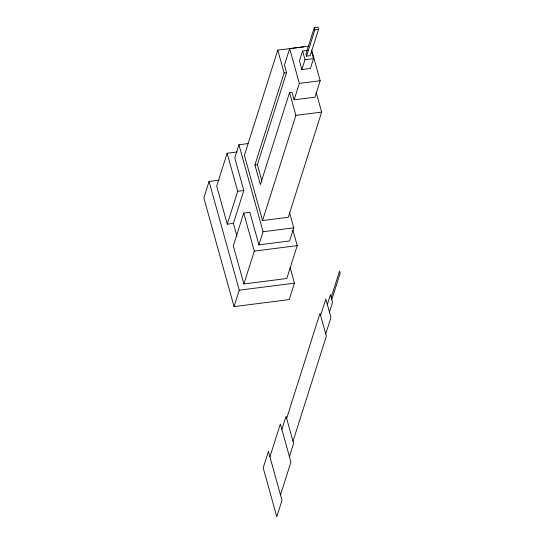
<?xml version="1.0" encoding="UTF-8"?>
<svg xmlns="http://www.w3.org/2000/svg" width="544" height="544" viewBox="0 0 544 544"><rect width="100%" height="100%" fill="white"/><g stroke="black" fill="none" stroke-linecap="round" stroke-linejoin="round"><path stroke-width="0.82" d="M219.089 180.18L209.052 181.458L203.837 197.887L234.049 306.612L289.231 299.588L294.44 283.152L290.129 267.621M237.218 151.96L227.12 153.245L216.696 186.109L227.27 224.162L233.396 223.38L243.828 190.516L234.763 157.896L238.932 144.752L248.05 143.589M303.525 46.859L277.773 50.13L244.406 155.312L262.528 220.544L288.286 217.267L321.647 112.091L316.214 92.521M227.27 224.162L237.694 191.298L227.12 153.245M308.842 46.165L289.666 48.606L284.451 65.042L286.566 72.651L257.373 164.682L261.902 180.989M311.637 50L320.178 80.743L314.969 97.179L294.12 99.831L292.006 92.222L289.551 92.534L260.358 184.566L254.918 164.995L284.118 72.964L277.773 50.13M289.462 212.384L293.753 227.827L289.585 240.978L258.93 244.875L249.866 212.262L243.732 213.037L233.308 245.908L243.882 283.961L286.804 278.501L297.228 245.63L292.951 230.248M308.013 50.32L302.586 51.007L299.458 60.867L301.872 69.564L310.406 68.483L313.534 58.623L311.338 50.714M314.282 27.662L305.946 53.958L306.551 56.134L310.196 55.672L318.532 29.376L317.927 27.2L314.282 27.662L314.888 29.838L306.551 56.134M301.872 69.564L305 59.704L302.586 51.007M294.12 99.831L299.329 83.395L289.666 48.606M234.049 306.612L239.258 290.176L209.052 181.458M262.528 220.544L295.895 115.362L289.551 92.534M243.882 283.961L254.306 251.09L243.732 213.037M258.93 244.875L263.099 231.73L238.932 144.752M269.926 456.878L280.357 424.007L290.924 462.06L280.5 494.931M281.867 429.447L286.035 416.296L293.59 443.476L289.415 456.627M286.64 418.472L320.001 313.296L326.346 336.124L292.985 441.306M320.606 315.466L325.822 299.037L330.956 317.519L325.74 333.948M327.332 304.47L330.46 294.61L332.574 302.219L329.446 312.079M331.214 297.33L339.558 271.034L340.163 273.204L331.82 299.499M314.888 29.838L318.532 29.376M305 59.704L313.534 58.623M284.118 72.964L286.566 72.651M299.329 83.395L320.178 80.743M295.895 115.362L321.647 112.091M254.918 164.995L257.373 164.682M237.694 191.298L243.828 190.516M263.099 231.73L293.753 227.827M254.306 251.09L297.228 245.63M239.258 290.176L294.44 283.152M233.396 223.38L236.98 236.266M268.416 451.438L263.201 467.874L276.794 516.8L282.01 500.364L268.416 451.438"/></g></svg>
